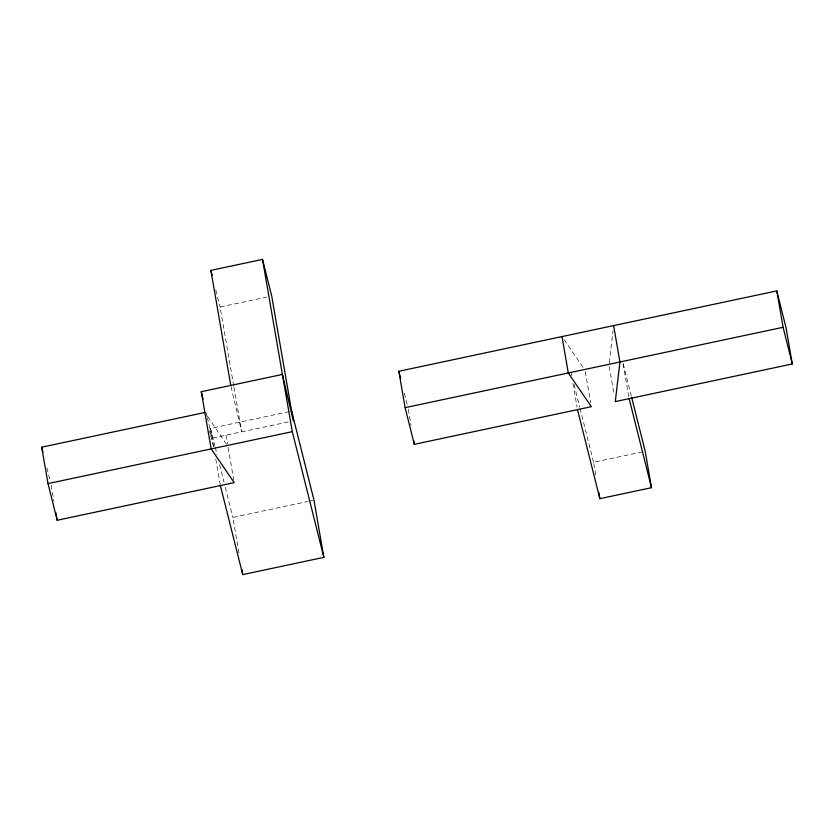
<?xml version="1.0" encoding="UTF-8"?>
<svg xmlns="http://www.w3.org/2000/svg" width="834" height="834" viewBox="0 0 834 834"><rect width="100%" height="100%" fill="white"/><g stroke="black" fill="none" stroke-linecap="round" stroke-linejoin="round"><path stroke-width="0.63" stroke-dasharray="4.17 3.13" d="M609.3 362.634L613.032 330.702M233.749 385.996L220.093 307.037L266.682 297.133M213.66 446.711L210.481 428.363L290.347 411.381M288.262 421.941L212.17 438.121L207.458 418.043M239.004 552.994L232.853 517.403L307.642 501.495M308.903 501.224L312.708 500.421M595.747 474.817L593.568 462.265L641.419 452.091M564.159 339.73L583.602 368.18M207.749 416.719L226.473 444.115M631.338 396.108L622.831 362.248L628.909 397.401M571.207 373.225L571.843 375.738M574.042 384.516L579.713 407.086M580.026 408.337L593.568 462.265M404.354 393.262L407.419 405.48M215.797 289.93L220.093 307.037M210.481 428.363L214.891 445.919M215.214 447.17L217.101 454.697M219.623 464.726L224.033 482.281M225.284 487.306L232.853 517.403M209.48 430.834L210.397 434.493M210.7 435.723L213.462 446.722M46.923 467.968L50.29 481.416M231.07 386.684L241.672 431.845L233.968 387.268M206.279 413.028L207.166 416.791M609.216 366.449L613.991 394.065M585.26 371.547L590.681 402.926M572.948 383.275L577.065 407.117M408.253 409.181L411.079 425.496M226.004 435.171L227.494 443.771M228.13 447.472L233.77 480.113M215.818 459.2L220.155 484.314M51.124 485.117L53.949 501.432"/><path stroke-width="1.25" d="M230.778 385.423L210.887 270.372L262.512 259.395L271.717 296.06L293.297 420.868L282.403 374.445L201.275 391.699L211.169 448.901L234.208 482.625L57.202 520.26L47.997 483.595L41.7 447.191L204.872 412.496M562.001 336.571L568.288 372.965L591.337 406.69L414.331 444.324L405.115 407.659L398.829 371.266L776.798 290.899L786.003 327.553L792.3 363.958L615.294 401.592L619.923 361.987L613.626 325.594M47.997 483.595L292.296 431.658L262.512 259.395M405.115 407.659L783.095 327.293L776.798 290.899M220.374 485.565L242.736 574.605L323.863 557.352L313.98 500.15L291.608 411.11M577.503 409.63L599.865 498.669L651.49 487.692L645.203 451.288L631.651 397.37M783.095 327.293L792.3 363.958M629.128 398.652L651.49 487.692M398.829 371.266L400.664 378.594M292.296 431.658L323.863 557.352M210.887 270.372L212.117 275.262M41.7 447.191L42.93 452.08M201.275 391.699L203.048 399.225M598.781 492.394L599.865 498.669M413.674 440.56L414.331 444.324M241.86 569.518L242.736 574.605M55.899 512.733L57.202 520.26"/></g></svg>
